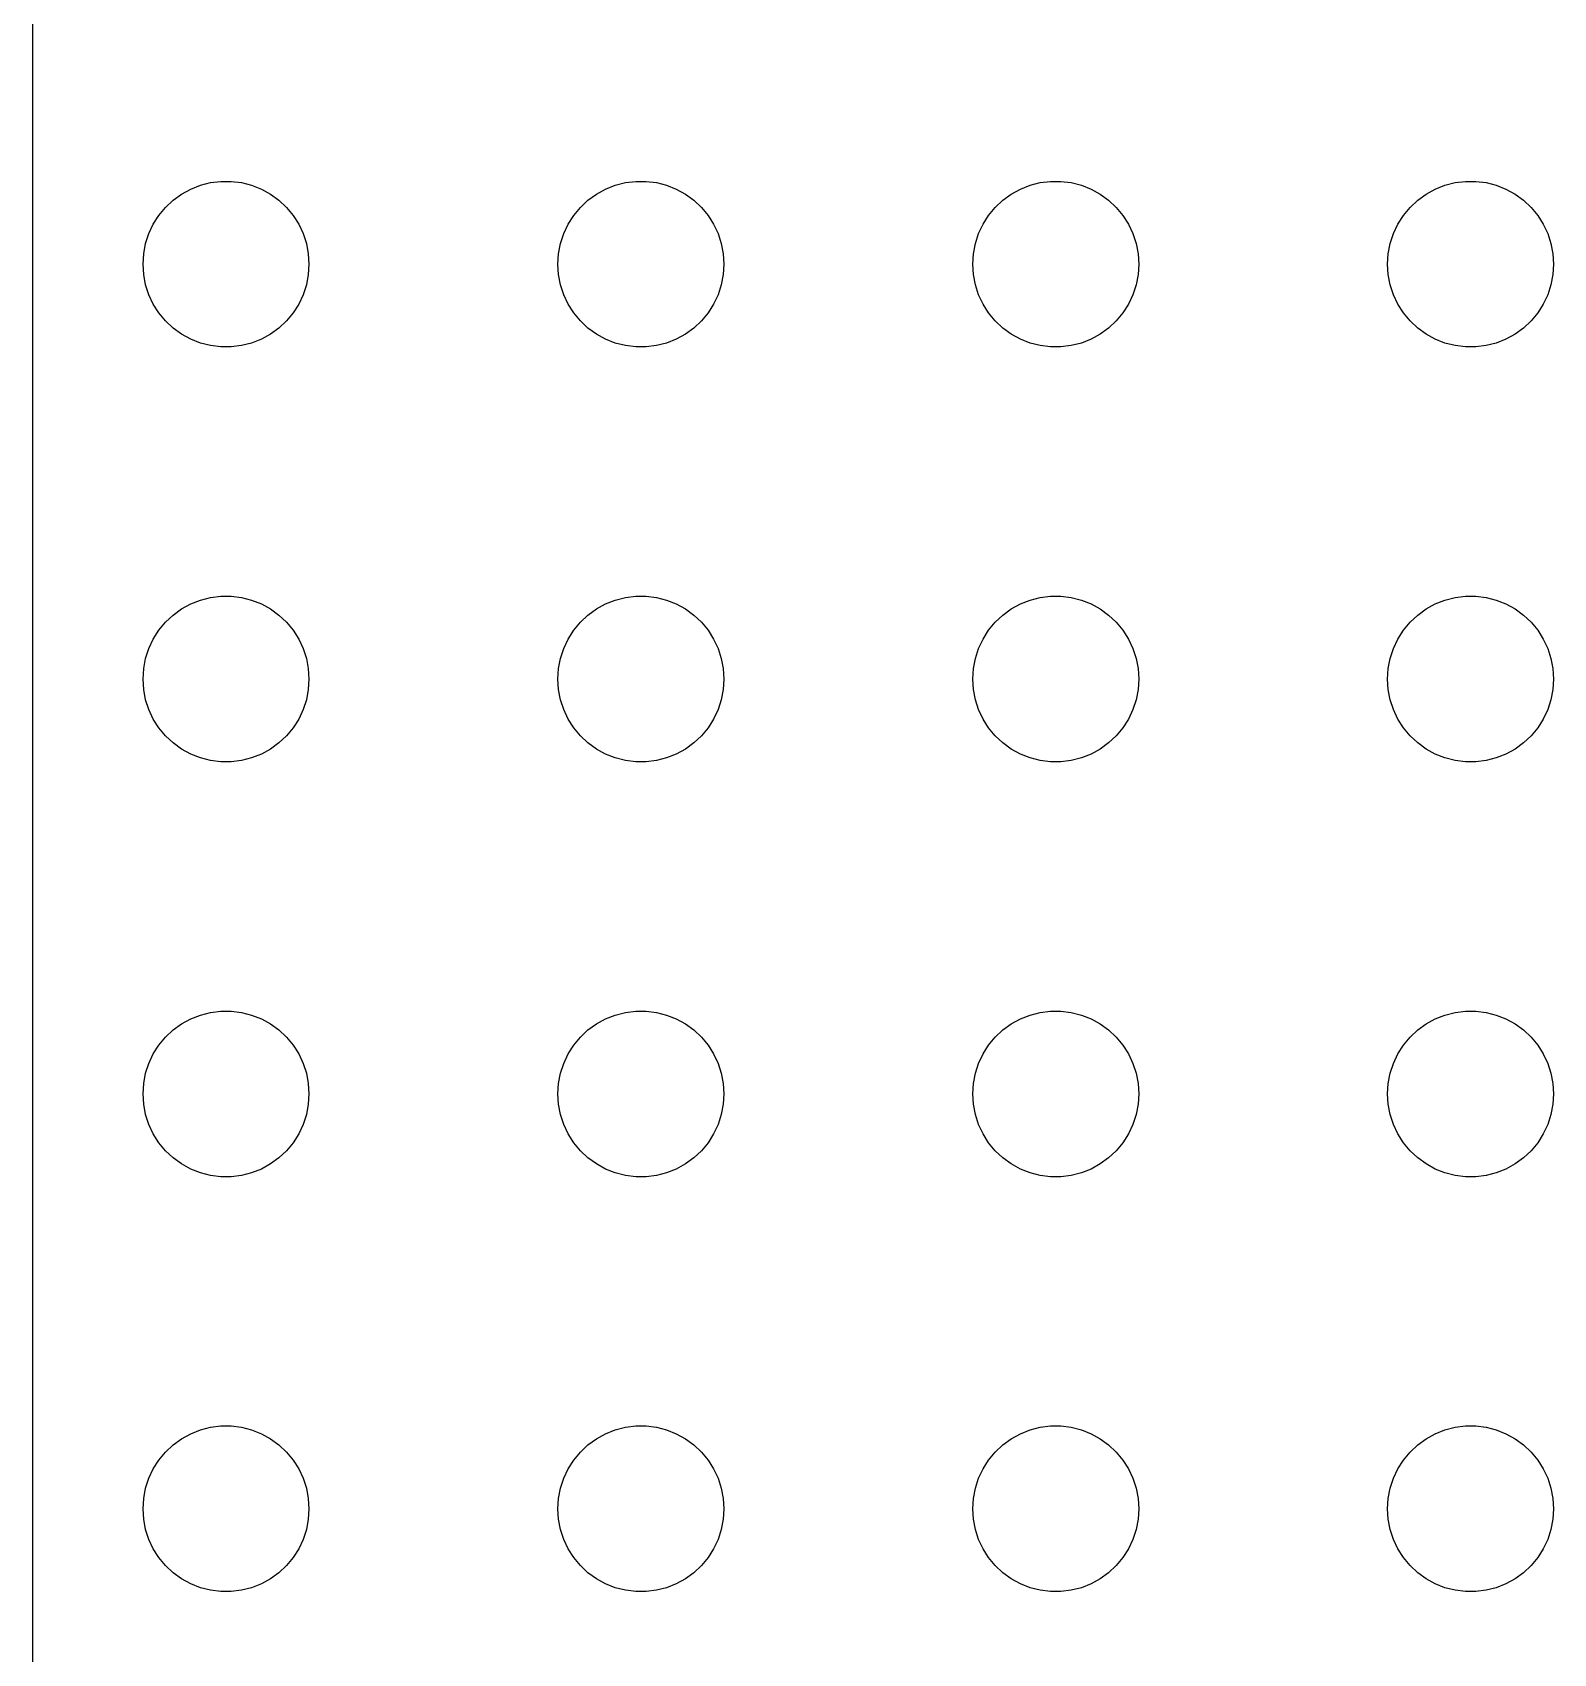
# Model space of a CAD drawing. Header units: metres. Extents: x -120 to 120, y -112 to 112.
# Drawn here: x -119.5 to -64.5, y -5.2 to 53.4 of the extents above; entities that cross this region are included whole.
import ezdxf

# ---------------------------------------------------------------- set-up
doc = ezdxf.new("R2010")
doc.units = ezdxf.units.M

msp = doc.modelspace()

# ---------------------------------------------------------------- linework, layer by layer
for p, q in [((-119.5, 107), (-119.5, -107)), ((-114.412, 47.3115), (-114.107, 47.533)), ((-114.107, 47.533), (-113.777, 47.7145)), ((-113.777, 47.7145), (-113.427, 47.8532)), ((-113.427, 47.8532), (-113.062, 47.9469)), ((-113.062, 47.9469), (-112.688, 47.9941)), ((-112.688, 47.9941), (-112.312, 47.9941)), ((-112.312, 47.9941), (-111.938, 47.9469)), ((-111.938, 47.9469), (-111.573, 47.8532)), ((-111.573, 47.8532), (-111.223, 47.7145)), ((-111.223, 47.7145), (-110.893, 47.533)), ((-110.893, 47.533), (-110.588, 47.3115)), ((-99.4123, 47.3115), (-99.1075, 47.533)), ((-99.1075, 47.533), (-98.7773, 47.7145)), ((-98.7773, 47.7145), (-98.427, 47.8532)), ((-98.427, 47.8532), (-98.0621, 47.9469)), ((-98.0621, 47.9469), (-97.6884, 47.9941)), ((-97.6884, 47.9941), (-97.3116, 47.9941)), ((-97.3116, 47.9941), (-96.9379, 47.9469)), ((-96.9379, 47.9469), (-96.573, 47.8532)), ((-96.573, 47.8532), (-96.2227, 47.7145)), ((-96.2227, 47.7145), (-95.8925, 47.533)), ((-95.8925, 47.533), (-95.5877, 47.3115)), ((-84.4123, 47.3115), (-84.1075, 47.533)), ((-84.1075, 47.533), (-83.7773, 47.7145)), ((-83.7773, 47.7145), (-83.427, 47.8532)), ((-83.427, 47.8532), (-83.0621, 47.9469)), ((-83.0621, 47.9469), (-82.6884, 47.9941)), ((-82.6884, 47.9941), (-82.3116, 47.9941)), ((-82.3116, 47.9941), (-81.9379, 47.9469)), ((-81.9379, 47.9469), (-81.573, 47.8532)), ((-81.573, 47.8532), (-81.2227, 47.7145)), ((-81.2227, 47.7145), (-80.8925, 47.533)), ((-80.8925, 47.533), (-80.5877, 47.3115)), ((-69.4123, 47.3115), (-69.1075, 47.533)), ((-69.1075, 47.533), (-68.7773, 47.7145)), ((-68.7773, 47.7145), (-68.427, 47.8532)), ((-68.427, 47.8532), (-68.0621, 47.9469)), ((-68.0621, 47.9469), (-67.6884, 47.9941)), ((-67.6884, 47.9941), (-67.3116, 47.9941)), ((-67.3116, 47.9941), (-66.9379, 47.9469)), ((-66.9379, 47.9469), (-66.573, 47.8532)), ((-66.573, 47.8532), (-66.2227, 47.7145)), ((-66.2227, 47.7145), (-65.8925, 47.533)), ((-65.8925, 47.533), (-65.5877, 47.3115)), ((-114.927, 46.7634), (-114.687, 47.0536)), ((-114.687, 47.0536), (-114.412, 47.3115)), ((-110.588, 47.3115), (-110.313, 47.0536)), ((-110.313, 47.0536), (-110.073, 46.7634)), ((-99.927, 46.7634), (-99.6869, 47.0536)), ((-99.6869, 47.0536), (-99.4123, 47.3115)), ((-95.5877, 47.3115), (-95.3131, 47.0536)), ((-95.3131, 47.0536), (-95.073, 46.7634)), ((-84.927, 46.7634), (-84.6869, 47.0536)), ((-84.6869, 47.0536), (-84.4123, 47.3115)), ((-80.5877, 47.3115), (-80.3131, 47.0536)), ((-80.3131, 47.0536), (-80.073, 46.7634)), ((-69.927, 46.7634), (-69.6869, 47.0536)), ((-69.6869, 47.0536), (-69.4123, 47.3115)), ((-65.5877, 47.3115), (-65.3131, 47.0536)), ((-65.3131, 47.0536), (-65.073, 46.7634)), ((-115.289, 46.1044), (-115.129, 46.4453)), ((-115.129, 46.4453), (-114.927, 46.7634)), ((-110.073, 46.7634), (-109.871, 46.4453)), ((-109.871, 46.4453), (-109.711, 46.1044)), ((-100.289, 46.1044), (-100.129, 46.4453)), ((-100.129, 46.4453), (-99.927, 46.7634)), ((-95.073, 46.7634), (-94.8711, 46.4453)), ((-94.8711, 46.4453), (-94.7107, 46.1044)), ((-85.2893, 46.1044), (-85.1289, 46.4453)), ((-85.1289, 46.4453), (-84.927, 46.7634)), ((-80.073, 46.7634), (-79.8711, 46.4453)), ((-79.8711, 46.4453), (-79.7107, 46.1044)), ((-70.2893, 46.1044), (-70.1289, 46.4453)), ((-70.1289, 46.4453), (-69.927, 46.7634)), ((-65.073, 46.7634), (-64.8711, 46.4453)), ((-64.8711, 46.4453), (-64.7107, 46.1044)), ((-115.476, 45.376), (-115.406, 45.7461)), ((-115.406, 45.7461), (-115.289, 46.1044)), ((-109.711, 46.1044), (-109.594, 45.7461)), ((-109.594, 45.7461), (-109.524, 45.376)), ((-100.476, 45.376), (-100.406, 45.7461)), ((-100.406, 45.7461), (-100.289, 46.1044)), ((-94.7107, 46.1044), (-94.5943, 45.7461)), ((-94.5943, 45.7461), (-94.5237, 45.376)), ((-85.4763, 45.376), (-85.4057, 45.7461)), ((-85.4057, 45.7461), (-85.2893, 46.1044)), ((-79.7107, 46.1044), (-79.5943, 45.7461)), ((-79.5943, 45.7461), (-79.5237, 45.376)), ((-70.4763, 45.376), (-70.4057, 45.7461)), ((-70.4057, 45.7461), (-70.2893, 46.1044)), ((-64.7107, 46.1044), (-64.5943, 45.7461)), ((-64.5943, 45.7461), (-64.5237, 45.376)), ((-115.5, 45), (-115.476, 45.376)), ((-109.524, 45.376), (-109.5, 45)), ((-100.5, 45), (-100.476, 45.376)), ((-94.5237, 45.376), (-94.5, 45)), ((-85.5, 45), (-85.4763, 45.376)), ((-79.5237, 45.376), (-79.5, 45)), ((-70.5, 45), (-70.4763, 45.376)), ((-64.5237, 45.376), (-64.5, 45)), ((-115.476, 44.624), (-115.5, 45)), ((-115.406, 44.2539), (-115.476, 44.624)), ((-109.524, 44.624), (-109.594, 44.2539)), ((-109.5, 45), (-109.524, 44.624)), ((-100.476, 44.624), (-100.5, 45)), ((-100.406, 44.2539), (-100.476, 44.624)), ((-94.5237, 44.624), (-94.5943, 44.2539)), ((-94.5, 45), (-94.5237, 44.624)), ((-85.4763, 44.624), (-85.5, 45)), ((-85.4057, 44.2539), (-85.4763, 44.624)), ((-79.5237, 44.624), (-79.5943, 44.2539)), ((-79.5, 45), (-79.5237, 44.624)), ((-70.4763, 44.624), (-70.5, 45)), ((-70.4057, 44.2539), (-70.4763, 44.624)), ((-64.5237, 44.624), (-64.5943, 44.2539)), ((-64.5, 45), (-64.5237, 44.624)), ((-115.289, 43.8956), (-115.406, 44.2539)), ((-109.594, 44.2539), (-109.711, 43.8956)), ((-100.289, 43.8956), (-100.406, 44.2539)), ((-94.5943, 44.2539), (-94.7107, 43.8956)), ((-85.2893, 43.8956), (-85.4057, 44.2539)), ((-79.5943, 44.2539), (-79.7107, 43.8956)), ((-70.2893, 43.8956), (-70.4057, 44.2539)), ((-64.5943, 44.2539), (-64.7107, 43.8956)), ((-115.129, 43.5547), (-115.289, 43.8956)), ((-114.927, 43.2366), (-115.129, 43.5547)), ((-109.871, 43.5547), (-110.073, 43.2366)), ((-109.711, 43.8956), (-109.871, 43.5547)), ((-100.129, 43.5547), (-100.289, 43.8956)), ((-99.927, 43.2366), (-100.129, 43.5547)), ((-94.8711, 43.5547), (-95.073, 43.2366)), ((-94.7107, 43.8956), (-94.8711, 43.5547)), ((-85.1289, 43.5547), (-85.2893, 43.8956)), ((-84.927, 43.2366), (-85.1289, 43.5547)), ((-79.8711, 43.5547), (-80.073, 43.2366)), ((-79.7107, 43.8956), (-79.8711, 43.5547)), ((-70.1289, 43.5547), (-70.2893, 43.8956)), ((-69.927, 43.2366), (-70.1289, 43.5547)), ((-64.8711, 43.5547), (-65.073, 43.2366)), ((-64.7107, 43.8956), (-64.8711, 43.5547)), ((-114.687, 42.9464), (-114.927, 43.2366)), ((-114.412, 42.6885), (-114.687, 42.9464)), ((-110.313, 42.9464), (-110.588, 42.6885)), ((-110.073, 43.2366), (-110.313, 42.9464)), ((-99.6869, 42.9464), (-99.927, 43.2366)), ((-99.4123, 42.6885), (-99.6869, 42.9464)), ((-95.3131, 42.9464), (-95.5877, 42.6885)), ((-95.073, 43.2366), (-95.3131, 42.9464)), ((-84.6869, 42.9464), (-84.927, 43.2366)), ((-84.4123, 42.6885), (-84.6869, 42.9464)), ((-80.3131, 42.9464), (-80.5877, 42.6885)), ((-80.073, 43.2366), (-80.3131, 42.9464)), ((-69.6869, 42.9464), (-69.927, 43.2366)), ((-69.4123, 42.6885), (-69.6869, 42.9464)), ((-65.3131, 42.9464), (-65.5877, 42.6885)), ((-65.073, 43.2366), (-65.3131, 42.9464)), ((-114.107, 42.467), (-114.412, 42.6885)), ((-113.777, 42.2855), (-114.107, 42.467)), ((-113.427, 42.1468), (-113.777, 42.2855)), ((-111.223, 42.2855), (-111.573, 42.1468)), ((-110.893, 42.467), (-111.223, 42.2855)), ((-110.588, 42.6885), (-110.893, 42.467)), ((-99.1075, 42.467), (-99.4123, 42.6885)), ((-98.7773, 42.2855), (-99.1075, 42.467)), ((-98.427, 42.1468), (-98.7773, 42.2855)), ((-96.2227, 42.2855), (-96.573, 42.1468)), ((-95.8925, 42.467), (-96.2227, 42.2855)), ((-95.5877, 42.6885), (-95.8925, 42.467)), ((-84.1075, 42.467), (-84.4123, 42.6885)), ((-83.7773, 42.2855), (-84.1075, 42.467)), ((-83.427, 42.1468), (-83.7773, 42.2855)), ((-81.2227, 42.2855), (-81.573, 42.1468)), ((-80.8925, 42.467), (-81.2227, 42.2855)), ((-80.5877, 42.6885), (-80.8925, 42.467)), ((-69.1075, 42.467), (-69.4123, 42.6885)), ((-68.7773, 42.2855), (-69.1075, 42.467)), ((-68.427, 42.1468), (-68.7773, 42.2855)), ((-66.2227, 42.2855), (-66.573, 42.1468)), ((-65.8925, 42.467), (-66.2227, 42.2855)), ((-65.5877, 42.6885), (-65.8925, 42.467)), ((-113.062, 42.0531), (-113.427, 42.1468)), ((-112.688, 42.0059), (-113.062, 42.0531)), ((-112.312, 42.0059), (-112.688, 42.0059)), ((-111.938, 42.0531), (-112.312, 42.0059)), ((-111.573, 42.1468), (-111.938, 42.0531)), ((-98.0621, 42.0531), (-98.427, 42.1468)), ((-97.6884, 42.0059), (-98.0621, 42.0531)), ((-97.3116, 42.0059), (-97.6884, 42.0059)), ((-96.9379, 42.0531), (-97.3116, 42.0059)), ((-96.573, 42.1468), (-96.9379, 42.0531)), ((-83.0621, 42.0531), (-83.427, 42.1468)), ((-82.6884, 42.0059), (-83.0621, 42.0531)), ((-82.3116, 42.0059), (-82.6884, 42.0059)), ((-81.9379, 42.0531), (-82.3116, 42.0059)), ((-81.573, 42.1468), (-81.9379, 42.0531)), ((-68.0621, 42.0531), (-68.427, 42.1468)), ((-67.6884, 42.0059), (-68.0621, 42.0531)), ((-67.3116, 42.0059), (-67.6884, 42.0059)), ((-66.9379, 42.0531), (-67.3116, 42.0059)), ((-66.573, 42.1468), (-66.9379, 42.0531)), ((-113.777, 32.7145), (-113.427, 32.8532)), ((-113.427, 32.8532), (-113.062, 32.9469)), ((-113.062, 32.9469), (-112.688, 32.9941)), ((-112.688, 32.9941), (-112.312, 32.9941)), ((-112.312, 32.9941), (-111.938, 32.9469)), ((-111.938, 32.9469), (-111.573, 32.8532)), ((-111.573, 32.8532), (-111.223, 32.7145)), ((-98.7773, 32.7145), (-98.427, 32.8532)), ((-98.427, 32.8532), (-98.0621, 32.9469)), ((-98.0621, 32.9469), (-97.6884, 32.9941)), ((-97.6884, 32.9941), (-97.3116, 32.9941)), ((-97.3116, 32.9941), (-96.9379, 32.9469)), ((-96.9379, 32.9469), (-96.573, 32.8532)), ((-96.573, 32.8532), (-96.2227, 32.7145)), ((-83.7773, 32.7145), (-83.427, 32.8532)), ((-83.427, 32.8532), (-83.0621, 32.9469)), ((-83.0621, 32.9469), (-82.6884, 32.9941)), ((-82.6884, 32.9941), (-82.3116, 32.9941)), ((-82.3116, 32.9941), (-81.9379, 32.9469)), ((-81.9379, 32.9469), (-81.573, 32.8532)), ((-81.573, 32.8532), (-81.2227, 32.7145)), ((-68.7773, 32.7145), (-68.427, 32.8532)), ((-68.427, 32.8532), (-68.0621, 32.9469)), ((-68.0621, 32.9469), (-67.6884, 32.9941)), ((-67.6884, 32.9941), (-67.3116, 32.9941)), ((-67.3116, 32.9941), (-66.9379, 32.9469)), ((-66.9379, 32.9469), (-66.573, 32.8532)), ((-66.573, 32.8532), (-66.2227, 32.7145)), ((-114.687, 32.0536), (-114.412, 32.3115)), ((-114.412, 32.3115), (-114.107, 32.533)), ((-114.107, 32.533), (-113.777, 32.7145)), ((-111.223, 32.7145), (-110.893, 32.533)), ((-110.893, 32.533), (-110.588, 32.3115)), ((-110.588, 32.3115), (-110.313, 32.0536)), ((-99.6869, 32.0536), (-99.4123, 32.3115)), ((-99.4123, 32.3115), (-99.1075, 32.533)), ((-99.1075, 32.533), (-98.7773, 32.7145)), ((-96.2227, 32.7145), (-95.8925, 32.533)), ((-95.8925, 32.533), (-95.5877, 32.3115)), ((-95.5877, 32.3115), (-95.3131, 32.0536)), ((-84.6869, 32.0536), (-84.4123, 32.3115)), ((-84.4123, 32.3115), (-84.1075, 32.533)), ((-84.1075, 32.533), (-83.7773, 32.7145)), ((-81.2227, 32.7145), (-80.8925, 32.533)), ((-80.8925, 32.533), (-80.5877, 32.3115)), ((-80.5877, 32.3115), (-80.3131, 32.0536)), ((-69.6869, 32.0536), (-69.4123, 32.3115)), ((-69.4123, 32.3115), (-69.1075, 32.533)), ((-69.1075, 32.533), (-68.7773, 32.7145)), ((-66.2227, 32.7145), (-65.8925, 32.533)), ((-65.8925, 32.533), (-65.5877, 32.3115)), ((-65.5877, 32.3115), (-65.3131, 32.0536)), ((-115.129, 31.4453), (-114.927, 31.7634)), ((-114.927, 31.7634), (-114.687, 32.0536)), ((-110.313, 32.0536), (-110.073, 31.7634)), ((-110.073, 31.7634), (-109.871, 31.4453)), ((-100.129, 31.4453), (-99.927, 31.7634)), ((-99.927, 31.7634), (-99.6869, 32.0536)), ((-95.3131, 32.0536), (-95.073, 31.7634)), ((-95.073, 31.7634), (-94.8711, 31.4453)), ((-85.1289, 31.4453), (-84.927, 31.7634)), ((-84.927, 31.7634), (-84.6869, 32.0536)), ((-80.3131, 32.0536), (-80.073, 31.7634)), ((-80.073, 31.7634), (-79.8711, 31.4453)), ((-70.1289, 31.4453), (-69.927, 31.7634)), ((-69.927, 31.7634), (-69.6869, 32.0536)), ((-65.3131, 32.0536), (-65.073, 31.7634)), ((-65.073, 31.7634), (-64.8711, 31.4453)), ((-115.406, 30.7461), (-115.289, 31.1044)), ((-115.289, 31.1044), (-115.129, 31.4453)), ((-109.871, 31.4453), (-109.711, 31.1044)), ((-109.711, 31.1044), (-109.594, 30.7461)), ((-100.406, 30.7461), (-100.289, 31.1044)), ((-100.289, 31.1044), (-100.129, 31.4453)), ((-94.8711, 31.4453), (-94.7107, 31.1044)), ((-94.7107, 31.1044), (-94.5943, 30.7461)), ((-85.4057, 30.7461), (-85.2893, 31.1044)), ((-85.2893, 31.1044), (-85.1289, 31.4453)), ((-79.8711, 31.4453), (-79.7107, 31.1044)), ((-79.7107, 31.1044), (-79.5943, 30.7461)), ((-70.4057, 30.7461), (-70.2893, 31.1044)), ((-70.2893, 31.1044), (-70.1289, 31.4453)), ((-64.8711, 31.4453), (-64.7107, 31.1044)), ((-64.7107, 31.1044), (-64.5943, 30.7461)), ((-115.476, 30.376), (-115.406, 30.7461)), ((-109.594, 30.7461), (-109.524, 30.376)), ((-100.476, 30.376), (-100.406, 30.7461)), ((-94.5943, 30.7461), (-94.5237, 30.376)), ((-85.4763, 30.376), (-85.4057, 30.7461)), ((-79.5943, 30.7461), (-79.5237, 30.376)), ((-70.4763, 30.376), (-70.4057, 30.7461)), ((-64.5943, 30.7461), (-64.5237, 30.376)), ((-115.5, 30), (-115.476, 30.376)), ((-115.476, 29.624), (-115.5, 30)), ((-109.524, 30.376), (-109.5, 30)), ((-109.5, 30), (-109.524, 29.624)), ((-100.5, 30), (-100.476, 30.376)), ((-100.476, 29.624), (-100.5, 30)), ((-94.5237, 30.376), (-94.5, 30)), ((-94.5, 30), (-94.5237, 29.624)), ((-85.5, 30), (-85.4763, 30.376)), ((-85.4763, 29.624), (-85.5, 30)), ((-79.5237, 30.376), (-79.5, 30)), ((-79.5, 30), (-79.5237, 29.624)), ((-70.5, 30), (-70.4763, 30.376)), ((-70.4763, 29.624), (-70.5, 30)), ((-64.5237, 30.376), (-64.5, 30)), ((-64.5, 30), (-64.5237, 29.624)), ((-115.406, 29.2539), (-115.476, 29.624)), ((-109.524, 29.624), (-109.594, 29.2539)), ((-100.406, 29.2539), (-100.476, 29.624)), ((-94.5237, 29.624), (-94.5943, 29.2539)), ((-85.4057, 29.2539), (-85.4763, 29.624)), ((-79.5237, 29.624), (-79.5943, 29.2539)), ((-70.4057, 29.2539), (-70.4763, 29.624)), ((-64.5237, 29.624), (-64.5943, 29.2539)), ((-115.289, 28.8956), (-115.406, 29.2539)), ((-115.129, 28.5547), (-115.289, 28.8956)), ((-109.711, 28.8956), (-109.871, 28.5547)), ((-109.594, 29.2539), (-109.711, 28.8956)), ((-100.289, 28.8956), (-100.406, 29.2539)), ((-100.129, 28.5547), (-100.289, 28.8956)), ((-94.7107, 28.8956), (-94.8711, 28.5547)), ((-94.5943, 29.2539), (-94.7107, 28.8956)), ((-85.2893, 28.8956), (-85.4057, 29.2539)), ((-85.1289, 28.5547), (-85.2893, 28.8956)), ((-79.7107, 28.8956), (-79.8711, 28.5547)), ((-79.5943, 29.2539), (-79.7107, 28.8956)), ((-70.2893, 28.8956), (-70.4057, 29.2539)), ((-70.1289, 28.5547), (-70.2893, 28.8956)), ((-64.7107, 28.8956), (-64.8711, 28.5547)), ((-64.5943, 29.2539), (-64.7107, 28.8956)), ((-114.927, 28.2366), (-115.129, 28.5547)), ((-114.687, 27.9464), (-114.927, 28.2366)), ((-110.073, 28.2366), (-110.313, 27.9464)), ((-109.871, 28.5547), (-110.073, 28.2366)), ((-99.927, 28.2366), (-100.129, 28.5547)), ((-99.6869, 27.9464), (-99.927, 28.2366)), ((-95.073, 28.2366), (-95.3131, 27.9464)), ((-94.8711, 28.5547), (-95.073, 28.2366)), ((-84.927, 28.2366), (-85.1289, 28.5547)), ((-84.6869, 27.9464), (-84.927, 28.2366)), ((-80.073, 28.2366), (-80.3131, 27.9464)), ((-79.8711, 28.5547), (-80.073, 28.2366)), ((-69.927, 28.2366), (-70.1289, 28.5547)), ((-69.6869, 27.9464), (-69.927, 28.2366)), ((-65.073, 28.2366), (-65.3131, 27.9464)), ((-64.8711, 28.5547), (-65.073, 28.2366)), ((-114.412, 27.6884), (-114.687, 27.9464)), ((-114.107, 27.467), (-114.412, 27.6884)), ((-110.588, 27.6884), (-110.893, 27.467)), ((-110.313, 27.9464), (-110.588, 27.6884)), ((-99.4123, 27.6884), (-99.6869, 27.9464)), ((-99.1075, 27.467), (-99.4123, 27.6884)), ((-95.5877, 27.6884), (-95.8925, 27.467)), ((-95.3131, 27.9464), (-95.5877, 27.6884)), ((-84.4123, 27.6884), (-84.6869, 27.9464)), ((-84.1075, 27.467), (-84.4123, 27.6884)), ((-80.5877, 27.6884), (-80.8925, 27.467)), ((-80.3131, 27.9464), (-80.5877, 27.6884)), ((-69.4123, 27.6884), (-69.6869, 27.9464)), ((-69.1075, 27.467), (-69.4123, 27.6884)), ((-65.5877, 27.6884), (-65.8925, 27.467)), ((-65.3131, 27.9464), (-65.5877, 27.6884)), ((-113.777, 27.2855), (-114.107, 27.467)), ((-113.427, 27.1468), (-113.777, 27.2855)), ((-113.062, 27.0531), (-113.427, 27.1468)), ((-112.688, 27.0059), (-113.062, 27.0531)), ((-112.312, 27.0059), (-112.688, 27.0059)), ((-111.938, 27.0531), (-112.312, 27.0059)), ((-111.573, 27.1468), (-111.938, 27.0531)), ((-111.223, 27.2855), (-111.573, 27.1468)), ((-110.893, 27.467), (-111.223, 27.2855)), ((-98.7773, 27.2855), (-99.1075, 27.467)), ((-98.427, 27.1468), (-98.7773, 27.2855)), ((-98.0621, 27.0531), (-98.427, 27.1468)), ((-97.6884, 27.0059), (-98.0621, 27.0531)), ((-97.3116, 27.0059), (-97.6884, 27.0059)), ((-96.9379, 27.0531), (-97.3116, 27.0059)), ((-96.573, 27.1468), (-96.9379, 27.0531)), ((-96.2227, 27.2855), (-96.573, 27.1468)), ((-95.8925, 27.467), (-96.2227, 27.2855)), ((-83.7773, 27.2855), (-84.1075, 27.467)), ((-83.427, 27.1468), (-83.7773, 27.2855)), ((-83.0621, 27.0531), (-83.427, 27.1468)), ((-82.6884, 27.0059), (-83.0621, 27.0531)), ((-82.3116, 27.0059), (-82.6884, 27.0059)), ((-81.9379, 27.0531), (-82.3116, 27.0059)), ((-81.573, 27.1468), (-81.9379, 27.0531)), ((-81.2227, 27.2855), (-81.573, 27.1468)), ((-80.8925, 27.467), (-81.2227, 27.2855)), ((-68.7773, 27.2855), (-69.1075, 27.467)), ((-68.427, 27.1468), (-68.7773, 27.2855)), ((-68.0621, 27.0531), (-68.427, 27.1468)), ((-67.6884, 27.0059), (-68.0621, 27.0531)), ((-67.3116, 27.0059), (-67.6884, 27.0059)), ((-66.9379, 27.0531), (-67.3116, 27.0059)), ((-66.573, 27.1468), (-66.9379, 27.0531)), ((-66.2227, 27.2855), (-66.573, 27.1468)), ((-65.8925, 27.467), (-66.2227, 27.2855)), ((-114.107, 17.533), (-113.777, 17.7145)), ((-113.777, 17.7145), (-113.427, 17.8532)), ((-113.427, 17.8532), (-113.062, 17.9469)), ((-113.062, 17.9469), (-112.688, 17.9941)), ((-112.688, 17.9941), (-112.312, 17.9941)), ((-112.312, 17.9941), (-111.938, 17.9469)), ((-111.938, 17.9469), (-111.573, 17.8532)), ((-111.573, 17.8532), (-111.223, 17.7145)), ((-111.223, 17.7145), (-110.893, 17.533)), ((-99.1075, 17.533), (-98.7773, 17.7145)), ((-98.7773, 17.7145), (-98.427, 17.8532)), ((-98.427, 17.8532), (-98.0621, 17.9469)), ((-98.0621, 17.9469), (-97.6884, 17.9941)), ((-97.6884, 17.9941), (-97.3116, 17.9941)), ((-97.3116, 17.9941), (-96.9379, 17.9469)), ((-96.9379, 17.9469), (-96.573, 17.8532)), ((-96.573, 17.8532), (-96.2227, 17.7145)), ((-96.2227, 17.7145), (-95.8925, 17.533)), ((-84.1075, 17.533), (-83.7773, 17.7145)), ((-83.7773, 17.7145), (-83.427, 17.8532)), ((-83.427, 17.8532), (-83.0621, 17.9469)), ((-83.0621, 17.9469), (-82.6884, 17.9941)), ((-82.6884, 17.9941), (-82.3116, 17.9941)), ((-82.3116, 17.9941), (-81.9379, 17.9469)), ((-81.9379, 17.9469), (-81.573, 17.8532)), ((-81.573, 17.8532), (-81.2227, 17.7145)), ((-81.2227, 17.7145), (-80.8925, 17.533)), ((-69.1075, 17.533), (-68.7773, 17.7145)), ((-68.7773, 17.7145), (-68.427, 17.8532)), ((-68.427, 17.8532), (-68.0621, 17.9469)), ((-68.0621, 17.9469), (-67.6884, 17.9941)), ((-67.6884, 17.9941), (-67.3116, 17.9941)), ((-67.3116, 17.9941), (-66.9379, 17.9469)), ((-66.9379, 17.9469), (-66.573, 17.8532)), ((-66.573, 17.8532), (-66.2227, 17.7145)), ((-66.2227, 17.7145), (-65.8925, 17.533)), ((-114.927, 16.7634), (-114.687, 17.0536)), ((-114.687, 17.0536), (-114.412, 17.3115)), ((-114.412, 17.3115), (-114.107, 17.533)), ((-110.893, 17.533), (-110.588, 17.3115)), ((-110.588, 17.3115), (-110.313, 17.0536)), ((-110.313, 17.0536), (-110.073, 16.7634)), ((-99.927, 16.7634), (-99.6869, 17.0536)), ((-99.6869, 17.0536), (-99.4123, 17.3115)), ((-99.4123, 17.3115), (-99.1075, 17.533)), ((-95.8925, 17.533), (-95.5877, 17.3115)), ((-95.5877, 17.3115), (-95.3131, 17.0536)), ((-95.3131, 17.0536), (-95.073, 16.7634)), ((-84.927, 16.7634), (-84.6869, 17.0536)), ((-84.6869, 17.0536), (-84.4123, 17.3115)), ((-84.4123, 17.3115), (-84.1075, 17.533)), ((-80.8925, 17.533), (-80.5877, 17.3115)), ((-80.5877, 17.3115), (-80.3131, 17.0536)), ((-80.3131, 17.0536), (-80.073, 16.7634)), ((-69.927, 16.7634), (-69.6869, 17.0536)), ((-69.6869, 17.0536), (-69.4123, 17.3115)), ((-69.4123, 17.3115), (-69.1075, 17.533)), ((-65.8925, 17.533), (-65.5877, 17.3115)), ((-65.5877, 17.3115), (-65.3131, 17.0536)), ((-65.3131, 17.0536), (-65.073, 16.7634)), ((-115.289, 16.1044), (-115.129, 16.4453)), ((-115.129, 16.4453), (-114.927, 16.7634)), ((-110.073, 16.7634), (-109.871, 16.4453)), ((-109.871, 16.4453), (-109.711, 16.1044)), ((-100.289, 16.1044), (-100.129, 16.4453)), ((-100.129, 16.4453), (-99.927, 16.7634)), ((-95.073, 16.7634), (-94.8711, 16.4453)), ((-94.8711, 16.4453), (-94.7107, 16.1044)), ((-85.2893, 16.1044), (-85.1289, 16.4453)), ((-85.1289, 16.4453), (-84.927, 16.7634)), ((-80.073, 16.7634), (-79.8711, 16.4453)), ((-79.8711, 16.4453), (-79.7107, 16.1044)), ((-70.2893, 16.1044), (-70.1289, 16.4453)), ((-70.1289, 16.4453), (-69.927, 16.7634)), ((-65.073, 16.7634), (-64.8711, 16.4453)), ((-64.8711, 16.4453), (-64.7107, 16.1044)), ((-115.406, 15.7461), (-115.289, 16.1044)), ((-109.711, 16.1044), (-109.594, 15.7461)), ((-100.406, 15.7461), (-100.289, 16.1044)), ((-94.7107, 16.1044), (-94.5943, 15.7461)), ((-85.4057, 15.7461), (-85.2893, 16.1044)), ((-79.7107, 16.1044), (-79.5943, 15.7461)), ((-70.4057, 15.7461), (-70.2893, 16.1044)), ((-64.7107, 16.1044), (-64.5943, 15.7461)), ((-115.5, 15), (-115.476, 15.376)), ((-115.476, 15.376), (-115.406, 15.7461)), ((-109.594, 15.7461), (-109.524, 15.376)), ((-109.524, 15.376), (-109.5, 15)), ((-100.5, 15), (-100.476, 15.376)), ((-100.476, 15.376), (-100.406, 15.7461)), ((-94.5943, 15.7461), (-94.5237, 15.376)), ((-94.5237, 15.376), (-94.5, 15)), ((-85.5, 15), (-85.4763, 15.376)), ((-85.4763, 15.376), (-85.4057, 15.7461)), ((-79.5943, 15.7461), (-79.5237, 15.376)), ((-79.5237, 15.376), (-79.5, 15)), ((-70.5, 15), (-70.4763, 15.376)), ((-70.4763, 15.376), (-70.4057, 15.7461)), ((-64.5943, 15.7461), (-64.5237, 15.376)), ((-64.5237, 15.376), (-64.5, 15)), ((-115.476, 14.624), (-115.5, 15)), ((-109.5, 15), (-109.524, 14.624)), ((-100.476, 14.624), (-100.5, 15)), ((-94.5, 15), (-94.5237, 14.624)), ((-85.4763, 14.624), (-85.5, 15)), ((-79.5, 15), (-79.5237, 14.624)), ((-70.4763, 14.624), (-70.5, 15)), ((-64.5, 15), (-64.5237, 14.624)), ((-115.406, 14.2539), (-115.476, 14.624)), ((-115.289, 13.8956), (-115.406, 14.2539)), ((-109.594, 14.2539), (-109.711, 13.8956)), ((-109.524, 14.624), (-109.594, 14.2539)), ((-100.406, 14.2539), (-100.476, 14.624)), ((-100.289, 13.8956), (-100.406, 14.2539)), ((-94.5943, 14.2539), (-94.7107, 13.8956)), ((-94.5237, 14.624), (-94.5943, 14.2539)), ((-85.4057, 14.2539), (-85.4763, 14.624)), ((-85.2893, 13.8956), (-85.4057, 14.2539)), ((-79.5943, 14.2539), (-79.7107, 13.8956)), ((-79.5237, 14.624), (-79.5943, 14.2539)), ((-70.4057, 14.2539), (-70.4763, 14.624)), ((-70.2893, 13.8956), (-70.4057, 14.2539)), ((-64.5943, 14.2539), (-64.7107, 13.8956)), ((-64.5237, 14.624), (-64.5943, 14.2539)), ((-115.129, 13.5547), (-115.289, 13.8956)), ((-114.927, 13.2366), (-115.129, 13.5547)), ((-109.871, 13.5547), (-110.073, 13.2366)), ((-109.711, 13.8956), (-109.871, 13.5547)), ((-100.129, 13.5547), (-100.289, 13.8956)), ((-99.927, 13.2366), (-100.129, 13.5547)), ((-94.8711, 13.5547), (-95.073, 13.2366)), ((-94.7107, 13.8956), (-94.8711, 13.5547)), ((-85.1289, 13.5547), (-85.2893, 13.8956)), ((-84.927, 13.2366), (-85.1289, 13.5547)), ((-79.8711, 13.5547), (-80.073, 13.2366)), ((-79.7107, 13.8956), (-79.8711, 13.5547)), ((-70.1289, 13.5547), (-70.2893, 13.8956)), ((-69.927, 13.2366), (-70.1289, 13.5547)), ((-64.8711, 13.5547), (-65.073, 13.2366)), ((-64.7107, 13.8956), (-64.8711, 13.5547)), ((-114.687, 12.9464), (-114.927, 13.2366)), ((-114.412, 12.6884), (-114.687, 12.9464)), ((-110.313, 12.9464), (-110.588, 12.6884)), ((-110.073, 13.2366), (-110.313, 12.9464)), ((-99.6869, 12.9464), (-99.927, 13.2366)), ((-99.4123, 12.6884), (-99.6869, 12.9464)), ((-95.3131, 12.9464), (-95.5877, 12.6884)), ((-95.073, 13.2366), (-95.3131, 12.9464)), ((-84.6869, 12.9464), (-84.927, 13.2366)), ((-84.4123, 12.6884), (-84.6869, 12.9464)), ((-80.3131, 12.9464), (-80.5877, 12.6884)), ((-80.073, 13.2366), (-80.3131, 12.9464)), ((-69.6869, 12.9464), (-69.927, 13.2366)), ((-69.4123, 12.6884), (-69.6869, 12.9464)), ((-65.3131, 12.9464), (-65.5877, 12.6884)), ((-65.073, 13.2366), (-65.3131, 12.9464)), ((-114.107, 12.467), (-114.412, 12.6884)), ((-113.777, 12.2855), (-114.107, 12.467)), ((-110.893, 12.467), (-111.223, 12.2855)), ((-110.588, 12.6884), (-110.893, 12.467)), ((-99.1075, 12.467), (-99.4123, 12.6884)), ((-98.7773, 12.2855), (-99.1075, 12.467)), ((-95.8925, 12.467), (-96.2227, 12.2855)), ((-95.5877, 12.6884), (-95.8925, 12.467)), ((-84.1075, 12.467), (-84.4123, 12.6884)), ((-83.7773, 12.2855), (-84.1075, 12.467)), ((-80.8925, 12.467), (-81.2227, 12.2855)), ((-80.5877, 12.6884), (-80.8925, 12.467)), ((-69.1075, 12.467), (-69.4123, 12.6884)), ((-68.7773, 12.2855), (-69.1075, 12.467)), ((-65.8925, 12.467), (-66.2227, 12.2855)), ((-65.5877, 12.6884), (-65.8925, 12.467)), ((-113.427, 12.1468), (-113.777, 12.2855)), ((-113.062, 12.0531), (-113.427, 12.1468)), ((-112.688, 12.0059), (-113.062, 12.0531)), ((-112.312, 12.0059), (-112.688, 12.0059)), ((-111.938, 12.0531), (-112.312, 12.0059)), ((-111.573, 12.1468), (-111.938, 12.0531)), ((-111.223, 12.2855), (-111.573, 12.1468)), ((-98.427, 12.1468), (-98.7773, 12.2855)), ((-98.0621, 12.0531), (-98.427, 12.1468)), ((-97.6884, 12.0059), (-98.0621, 12.0531)), ((-97.3116, 12.0059), (-97.6884, 12.0059)), ((-96.9379, 12.0531), (-97.3116, 12.0059)), ((-96.573, 12.1468), (-96.9379, 12.0531)), ((-96.2227, 12.2855), (-96.573, 12.1468)), ((-83.427, 12.1468), (-83.7773, 12.2855)), ((-83.0621, 12.0531), (-83.427, 12.1468)), ((-82.6884, 12.0059), (-83.0621, 12.0531)), ((-82.3116, 12.0059), (-82.6884, 12.0059)), ((-81.9379, 12.0531), (-82.3116, 12.0059)), ((-81.573, 12.1468), (-81.9379, 12.0531)), ((-81.2227, 12.2855), (-81.573, 12.1468)), ((-68.427, 12.1468), (-68.7773, 12.2855)), ((-68.0621, 12.0531), (-68.427, 12.1468)), ((-67.6884, 12.0059), (-68.0621, 12.0531)), ((-67.3116, 12.0059), (-67.6884, 12.0059)), ((-66.9379, 12.0531), (-67.3116, 12.0059)), ((-66.573, 12.1468), (-66.9379, 12.0531)), ((-66.2227, 12.2855), (-66.573, 12.1468)), ((-113.427, 2.85316), (-113.062, 2.94685)), ((-113.062, 2.94685), (-112.688, 2.99408)), ((-112.688, 2.99408), (-112.312, 2.99408)), ((-112.312, 2.99408), (-111.938, 2.94685)), ((-111.938, 2.94685), (-111.573, 2.85316)), ((-98.427, 2.85316), (-98.0621, 2.94685)), ((-98.0621, 2.94685), (-97.6884, 2.99408)), ((-97.6884, 2.99408), (-97.3116, 2.99408)), ((-97.3116, 2.99408), (-96.9379, 2.94685)), ((-96.9379, 2.94685), (-96.573, 2.85316)), ((-83.427, 2.85316), (-83.0621, 2.94685)), ((-83.0621, 2.94685), (-82.6884, 2.99408)), ((-82.6884, 2.99408), (-82.3116, 2.99408)), ((-82.3116, 2.99408), (-81.9379, 2.94685)), ((-81.9379, 2.94685), (-81.573, 2.85316)), ((-68.427, 2.85316), (-68.0621, 2.94685)), ((-68.0621, 2.94685), (-67.6884, 2.99408)), ((-67.6884, 2.99408), (-67.3116, 2.99408)), ((-67.3116, 2.99408), (-66.9379, 2.94685)), ((-66.9379, 2.94685), (-66.573, 2.85316)), ((-114.412, 2.31154), (-114.107, 2.53297)), ((-114.107, 2.53297), (-113.777, 2.71448)), ((-113.777, 2.71448), (-113.427, 2.85316)), ((-111.573, 2.85316), (-111.223, 2.71448)), ((-111.223, 2.71448), (-110.893, 2.53297)), ((-110.893, 2.53297), (-110.588, 2.31154)), ((-99.4123, 2.31154), (-99.1075, 2.53297)), ((-99.1075, 2.53297), (-98.7773, 2.71448)), ((-98.7773, 2.71448), (-98.427, 2.85316)), ((-96.573, 2.85316), (-96.2227, 2.71448)), ((-96.2227, 2.71448), (-95.8925, 2.53297)), ((-95.8925, 2.53297), (-95.5877, 2.31154)), ((-84.4123, 2.31154), (-84.1075, 2.53297)), ((-84.1075, 2.53297), (-83.7773, 2.71448)), ((-83.7773, 2.71448), (-83.427, 2.85316)), ((-81.573, 2.85316), (-81.2227, 2.71448)), ((-81.2227, 2.71448), (-80.8925, 2.53297)), ((-80.8925, 2.53297), (-80.5877, 2.31154)), ((-69.4123, 2.31154), (-69.1075, 2.53297)), ((-69.1075, 2.53297), (-68.7773, 2.71448)), ((-68.7773, 2.71448), (-68.427, 2.85316)), ((-66.573, 2.85316), (-66.2227, 2.71448)), ((-66.2227, 2.71448), (-65.8925, 2.53297)), ((-65.8925, 2.53297), (-65.5877, 2.31154)), ((-115.129, 1.44525), (-114.927, 1.76335)), ((-114.927, 1.76335), (-114.687, 2.05363)), ((-114.687, 2.05363), (-114.412, 2.31154)), ((-110.588, 2.31154), (-110.313, 2.05363)), ((-110.313, 2.05363), (-110.073, 1.76335)), ((-110.073, 1.76335), (-109.871, 1.44525)), ((-100.129, 1.44525), (-99.927, 1.76335)), ((-99.927, 1.76335), (-99.6869, 2.05363)), ((-99.6869, 2.05363), (-99.4123, 2.31154)), ((-95.5877, 2.31154), (-95.3131, 2.05363)), ((-95.3131, 2.05363), (-95.073, 1.76335)), ((-95.073, 1.76335), (-94.8711, 1.44525)), ((-85.1289, 1.44525), (-84.927, 1.76335)), ((-84.927, 1.76335), (-84.6869, 2.05363)), ((-84.6869, 2.05363), (-84.4123, 2.31154)), ((-80.5877, 2.31154), (-80.3131, 2.05363)), ((-80.3131, 2.05363), (-80.073, 1.76335)), ((-80.073, 1.76335), (-79.8711, 1.44525)), ((-70.1289, 1.44525), (-69.927, 1.76335)), ((-69.927, 1.76335), (-69.6869, 2.05363)), ((-69.6869, 2.05363), (-69.4123, 2.31154)), ((-65.5877, 2.31154), (-65.3131, 2.05363)), ((-65.3131, 2.05363), (-65.073, 1.76335)), ((-65.073, 1.76335), (-64.8711, 1.44525)), ((-115.289, 1.10437), (-115.129, 1.44525)), ((-109.871, 1.44525), (-109.711, 1.10437)), ((-100.289, 1.10437), (-100.129, 1.44525)), ((-94.8711, 1.44525), (-94.7107, 1.10437)), ((-85.2893, 1.10437), (-85.1289, 1.44525)), ((-79.8711, 1.44525), (-79.7107, 1.10437)), ((-70.2893, 1.10437), (-70.1289, 1.44525)), ((-64.8711, 1.44525), (-64.7107, 1.10437)), ((-115.476, 0.37599), (-115.406, 0.74606)), ((-115.406, 0.74606), (-115.289, 1.10437)), ((-109.711, 1.10437), (-109.594, 0.74606)), ((-109.594, 0.74606), (-109.524, 0.37599)), ((-100.476, 0.37599), (-100.406, 0.74606)), ((-100.406, 0.74606), (-100.289, 1.10437)), ((-94.7107, 1.10437), (-94.5943, 0.74606)), ((-94.5943, 0.74606), (-94.5237, 0.37599)), ((-85.4763, 0.37599), (-85.4057, 0.74606)), ((-85.4057, 0.74606), (-85.2893, 1.10437)), ((-79.7107, 1.10437), (-79.5943, 0.74606)), ((-79.5943, 0.74606), (-79.5237, 0.37599)), ((-70.4763, 0.37599), (-70.4057, 0.74606)), ((-70.4057, 0.74606), (-70.2893, 1.10437)), ((-64.7107, 1.10437), (-64.5943, 0.74606)), ((-64.5943, 0.74606), (-64.5237, 0.37599)), ((-115.5, 0), (-115.476, 0.37599)), ((-115.476, -0.37599), (-115.5, 0)), ((-109.524, 0.37599), (-109.5, 0)), ((-109.5, 0), (-109.524, -0.37599)), ((-100.5, 0), (-100.476, 0.37599)), ((-100.476, -0.37599), (-100.5, 0)), ((-94.5237, 0.37599), (-94.5, 0)), ((-94.5, 0), (-94.5237, -0.37599)), ((-85.5, 0), (-85.4763, 0.37599)), ((-85.4763, -0.37599), (-85.5, 0)), ((-79.5237, 0.37599), (-79.5, 0)), ((-79.5, 0), (-79.5237, -0.37599)), ((-70.5, 0), (-70.4763, 0.37599)), ((-70.4763, -0.37599), (-70.5, 0)), ((-64.5237, 0.37599), (-64.5, 0)), ((-64.5, 0), (-64.5237, -0.37599)), ((-115.406, -0.74606), (-115.476, -0.37599)), ((-109.524, -0.37599), (-109.594, -0.74606)), ((-100.406, -0.74606), (-100.476, -0.37599)), ((-94.5237, -0.37599), (-94.5943, -0.74606)), ((-85.4057, -0.74606), (-85.4763, -0.37599)), ((-79.5237, -0.37599), (-79.5943, -0.74606)), ((-70.4057, -0.74606), (-70.4763, -0.37599)), ((-64.5237, -0.37599), (-64.5943, -0.74606)), ((-115.289, -1.10437), (-115.406, -0.74606)), ((-115.129, -1.44525), (-115.289, -1.10437)), ((-109.711, -1.10437), (-109.871, -1.44525)), ((-109.594, -0.74606), (-109.711, -1.10437)), ((-100.289, -1.10437), (-100.406, -0.74606)), ((-100.129, -1.44525), (-100.289, -1.10437)), ((-94.7107, -1.10437), (-94.8711, -1.44525)), ((-94.5943, -0.74606), (-94.7107, -1.10437)), ((-85.2893, -1.10437), (-85.4057, -0.74606)), ((-85.1289, -1.44525), (-85.2893, -1.10437)), ((-79.7107, -1.10437), (-79.8711, -1.44525)), ((-79.5943, -0.74606), (-79.7107, -1.10437)), ((-70.2893, -1.10437), (-70.4057, -0.74606)), ((-70.1289, -1.44525), (-70.2893, -1.10437)), ((-64.7107, -1.10437), (-64.8711, -1.44525)), ((-64.5943, -0.74606), (-64.7107, -1.10437)), ((-114.927, -1.76335), (-115.129, -1.44525)), ((-109.871, -1.44525), (-110.073, -1.76335)), ((-99.927, -1.76335), (-100.129, -1.44525)), ((-94.8711, -1.44525), (-95.073, -1.76335)), ((-84.927, -1.76335), (-85.1289, -1.44525)), ((-79.8711, -1.44525), (-80.073, -1.76335)), ((-69.927, -1.76335), (-70.1289, -1.44525)), ((-64.8711, -1.44525), (-65.073, -1.76335)), ((-114.687, -2.05363), (-114.927, -1.76335)), ((-114.412, -2.31154), (-114.687, -2.05363)), ((-114.107, -2.53297), (-114.412, -2.31154)), ((-110.588, -2.31154), (-110.893, -2.53297)), ((-110.313, -2.05363), (-110.588, -2.31154)), ((-110.073, -1.76335), (-110.313, -2.05363)), ((-99.6869, -2.05363), (-99.927, -1.76335)), ((-99.4123, -2.31154), (-99.6869, -2.05363)), ((-99.1075, -2.53297), (-99.4123, -2.31154)), ((-95.5877, -2.31154), (-95.8925, -2.53297)), ((-95.3131, -2.05363), (-95.5877, -2.31154)), ((-95.073, -1.76335), (-95.3131, -2.05363)), ((-84.6869, -2.05363), (-84.927, -1.76335)), ((-84.4123, -2.31154), (-84.6869, -2.05363)), ((-84.1075, -2.53297), (-84.4123, -2.31154)), ((-80.5877, -2.31154), (-80.8925, -2.53297)), ((-80.3131, -2.05363), (-80.5877, -2.31154)), ((-80.073, -1.76335), (-80.3131, -2.05363)), ((-69.6869, -2.05363), (-69.927, -1.76335)), ((-69.4123, -2.31154), (-69.6869, -2.05363)), ((-69.1075, -2.53297), (-69.4123, -2.31154)), ((-65.5877, -2.31154), (-65.8925, -2.53297)), ((-65.3131, -2.05363), (-65.5877, -2.31154)), ((-65.073, -1.76335), (-65.3131, -2.05363)), ((-113.777, -2.71448), (-114.107, -2.53297)), ((-113.427, -2.85316), (-113.777, -2.71448)), ((-113.062, -2.94685), (-113.427, -2.85316)), ((-111.573, -2.85316), (-111.938, -2.94685)), ((-111.223, -2.71448), (-111.573, -2.85316)), ((-110.893, -2.53297), (-111.223, -2.71448)), ((-98.7773, -2.71448), (-99.1075, -2.53297)), ((-98.427, -2.85316), (-98.7773, -2.71448)), ((-98.0621, -2.94685), (-98.427, -2.85316)), ((-96.573, -2.85316), (-96.9379, -2.94685)), ((-96.2227, -2.71448), (-96.573, -2.85316)), ((-95.8925, -2.53297), (-96.2227, -2.71448)), ((-83.7773, -2.71448), (-84.1075, -2.53297)), ((-83.427, -2.85316), (-83.7773, -2.71448)), ((-83.0621, -2.94685), (-83.427, -2.85316)), ((-81.573, -2.85316), (-81.9379, -2.94685)), ((-81.2227, -2.71448), (-81.573, -2.85316)), ((-80.8925, -2.53297), (-81.2227, -2.71448)), ((-68.7773, -2.71448), (-69.1075, -2.53297)), ((-68.427, -2.85316), (-68.7773, -2.71448)), ((-68.0621, -2.94685), (-68.427, -2.85316)), ((-66.573, -2.85316), (-66.9379, -2.94685)), ((-66.2227, -2.71448), (-66.573, -2.85316)), ((-65.8925, -2.53297), (-66.2227, -2.71448)), ((-112.688, -2.99408), (-113.062, -2.94685)), ((-112.312, -2.99408), (-112.688, -2.99408)), ((-111.938, -2.94685), (-112.312, -2.99408)), ((-97.6884, -2.99408), (-98.0621, -2.94685)), ((-97.3116, -2.99408), (-97.6884, -2.99408)), ((-96.9379, -2.94685), (-97.3116, -2.99408)), ((-82.6884, -2.99408), (-83.0621, -2.94685)), ((-82.3116, -2.99408), (-82.6884, -2.99408)), ((-81.9379, -2.94685), (-82.3116, -2.99408)), ((-67.6884, -2.99408), (-68.0621, -2.94685)), ((-67.3116, -2.99408), (-67.6884, -2.99408)), ((-66.9379, -2.94685), (-67.3116, -2.99408))]:
    msp.add_line(p, q)

doc.saveas('drawing.dxf')
